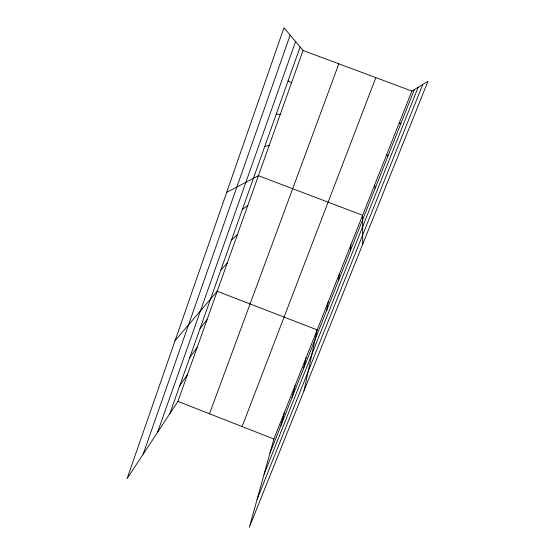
<?xml version="1.0" encoding="UTF-8"?>
<svg xmlns="http://www.w3.org/2000/svg" width="555" height="555" viewBox="0 0 555 555"><rect width="100%" height="100%" fill="white"/><g stroke="black" fill="none" stroke-linecap="round" stroke-linejoin="round"><path stroke-width="0.83" d="M350.378 250.666L350.92 244.79M338.377 280.885L339.452 273.719M326.618 310.488L328.206 302.073M303.994 390.803L317.176 329.885L217.192 291.264L175.109 340.603M303.467 368.77L306.034 357.982M292.076 397.449L295.107 385.524M280.913 425.546L284.396 412.538M273.886 439.033L249.348 527.25L427.947 81.342L411.886 91.069L273.886 439.033L177.919 401.376L127.053 478.688L283.973 27.75L303.058 50.477L411.886 91.069M143.121 454.267L290.154 35.104M157.53 432.366L295.572 41.563M169.809 413.704L300.109 46.96M177.919 401.376L303.058 50.477M209.492 413.766L338.848 63.825M242.119 426.566L375.846 77.631M269.98 453.081L414.37 89.57M264.055 474.372L418.179 87.26M257.104 499.361L422.743 84.492M179.688 385.905L187.451 374.646M189.761 357.545L197.171 347.395M200.05 328.602L207.084 319.604M220.946 269.786L227.196 263.216M231.553 239.92L237.394 234.612M242.389 209.429L247.794 205.447M226.697 192.356L258.408 175.692L362.623 215.284L362.706 244.214M264.742 146.506L269.231 145.341M399.191 123.092L401.015 123.189M276.279 114.039L280.275 114.365M288.066 80.864L291.548 82.751M386.752 154.456L387.945 156.087M374.563 185.176L375.159 188.284"/></g></svg>
